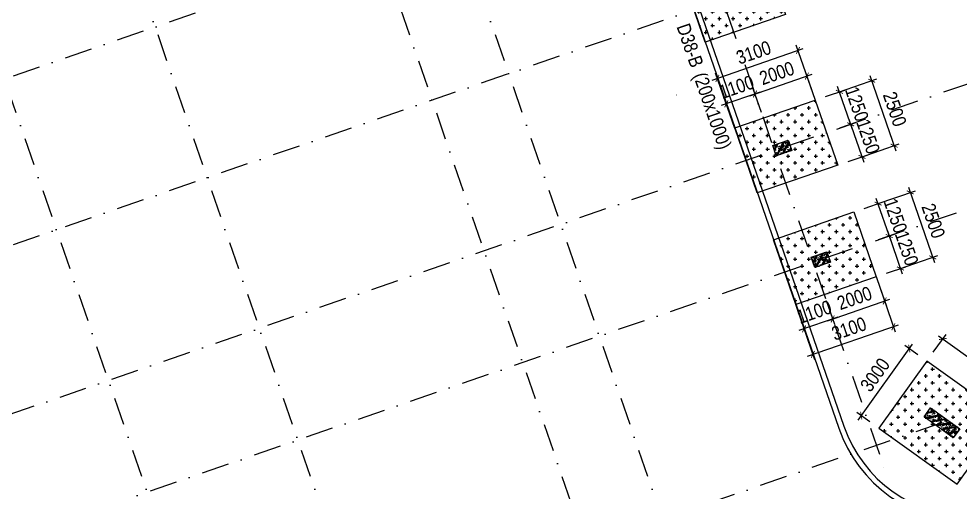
# Model space of a CAD drawing. Header units: millimetres. Extents: x -159515 to 1327256, y -225156 to 138737.
# Drawn here: x 834205 to 868440, y -32064 to -14843 of the extents above; entities that cross this region are included whole.
import ezdxf
from ezdxf.enums import TextEntityAlignment as Align

# ---------------------------------------------------------------- set-up
doc = ezdxf.new("R2010")
doc.units = ezdxf.units.MM
doc.header["$MEASUREMENT"] = 0
doc.linetypes.add('DASHDOT', pattern=[1, 0.5, -0.25, 0, -0.25])
doc.linetypes.add('DASHED', pattern=[4.5, 3, -1.5])
for name, color, linetype in [('ccu11-Khuat', 9, 'DASHED'), ('ccu12-Text', 31, 'Continuous'), ('KC2-DIM', 251, 'Continuous'), ('KC2-HATCH', 252, 'Continuous'), ('KT-Luoi truc South Tower', 8, 'DASHDOT'), ('ST_MBDV Cot vach 220805$0$AUDIT_I_220805193045-5', 6, 'Continuous')]:
    doc.layers.add(name, color=color, linetype=linetype)
doc.layers.add('ccu12-Tencaukien', color=9, linetype='Continuous', lineweight=15)
doc.layers.add('KT-Kich thuoc', color=159, linetype='Continuous', lineweight=18)
doc.styles.add('Arial Narrow', font='ARIALN.TTF')
doc.dimstyles.new('ccu12-200', dxfattribs={"dimscale": 200, "dimtxt": 2.5, "dimasz": 1, "dimexe": 1, "dimexo": 2, "dimgap": 1, "dimtad": 1, "dimdec": 0, "dimrnd": 5, "dimdsep": 46, "dimtxsty": 'Arial Narrow', "dimblk": 'ARCHTICK', "dimcen": -1, "dimdle": 1, "dimclrd": 256, "dimclre": 256, "dimclrt": 3, "dimadec": 0, "dimazin": 2, "dimtfac": 0.1, "dimtdec": 0, "dimtmove": 0, "dimatfit": 1, "dimldrblk": 'ARCHTICK', "dimfxl": 1, "dimtvp": 0.833333, "dimtolj": 1, "dimtzin": 12, "dimarcsym": 0})
pattern_1 = [(0, (-876875.3, 22163.94), (250, 250), [125, -375]), (90, (-876812.8, 22101.44), (-250, 250), [125, -375])]

# ---------------------------------------------------------------- blocks, each defined once
blk = doc.blocks.new('Asix South Tower')
at = {"layer": 'KT-Luoi truc South Tower', "ltscale": 2000}
for p, q in [((-72397.8, 60940.8), (-54232.5, 8325.6)), ((-80172.4, 58256.6), (-62007.1, 5641.4)), ((-82960.9, 57293.9), (-64795.6, 4678.7)), ((-91137.3, 54471), (-72972, 1855.8)), ((-96619.8, 52578.2), (-78454.5, -37)), ((-37736.8, 39354.3), (-105450.5, 15976.2)), ((-37735.1, 33218.9), (-103274.2, 10591.7)), ((-47391.3, 23749.2), (-101381.4, 5109.2)), ((-45988, 19684.6), (-99978.1, 1044.6)), ((-52170.8, 10095.3), (-96381.5, -5168.4))]:
    blk.add_line(p, q, dxfattribs=at)
blk = doc.blocks.new('*U192')
at = {"layer": 'ccu12-Tencaukien', "color": 8, "ltscale": 10000}
blk.add_line((361, -155), (354, -155), dxfattribs=at)
at = {"layer": 'ccu12-Text', "color": 2, "style": 'Arial Narrow', "width": 0.8}
blk.add_attdef('SH', text='', height=300, dxfattribs=at).set_placement((276, 6), align=Align.BOTTOM_RIGHT)
at = {"layer": 'ccu12-Text', "color": 31, "style": 'Arial Narrow', "width": 0.8}
for tag, p in [('(', (508, -75)), ('KT', (633, -75)), (')', (963, -75))]:
    blk.add_attdef(tag, text='', height=250, dxfattribs=at).set_placement(p, align=Align.BOTTOM_LEFT)
blk = doc.blocks.new('*U276')
at = {"layer": 'ccu12-Tencaukien', "color": 8, "ltscale": 10000}
blk.add_line((361, -155), (354, -155), dxfattribs=at)
at = {"layer": 'ccu12-Text', "color": 2, "style": 'Arial Narrow', "width": 0.8}
blk.add_attdef('SH', text='', height=300, dxfattribs=at).set_placement((276, 6), align=Align.BOTTOM_RIGHT)
at = {"layer": 'ccu12-Text', "color": 31, "style": 'Arial Narrow', "width": 0.8}
for tag, p in [('(', (508, -75)), ('KT', (633, -75)), (')', (963, -75))]:
    blk.add_attdef(tag, text='', height=250, dxfattribs=at).set_placement(p, align=Align.BOTTOM_LEFT)
blk = doc.blocks.new('*U212')
h = blk.add_hatch()
h.set_pattern_fill('VATLIEU04', color=250, scale=40, style=0, pattern_type=2)
h.set_pattern_definition([(50, (-550, 650), (286.904, -25.1), [30, -330]), (355, (-550, 650), (-55.5, 300.88), [24, -264]), (100.451, (-526.1, 647.9), (231.404, 275.776), [25.496, -280.457]), (46.184, (-550, 730), (426.9, -66.21), [45, -495]), (96.636, (-514.43, 724.5), (373.87, 389.65), [38.24, -420.69]), (351.184, (-550, 730), (373.86, 389.65), [36, -396]), (21, (-510, 710), (238.763, -161.048), [30, -330]), (326, (-510, 710), (97.326, 290.06), [24, -264]), (71.451, (-490.1, 696.58), (336.09, 129.01), [25.496, -280.457]), (37.5, (-550, 650), (4.864, 133.1575), [0, -260.8, 0, -268, 0, -265]), (7.5, (-550, 650), (105.228, 157.765), [0, -152.8, 0, -254.8, 0, -101]), (327.5, (-639.2, 650), (213.529, -9.022), [0, -100, 0, -312, 0, -414]), (317.5, (-679.2, 650), (233.274, 40.042), [0, -130, 0, -207.2, 0, -294]), (45, (-550, 650), (-120.208, 120.208), []), (45, (-550, 699), (-120.208, 120.208), [])])
h.paths.add_polyline_path([(-475, -475), (-75, -475), (-75, 125), (-475, 125)])
at = {"color": 6, "ltscale": 0.25}
blk.add_lwpolyline([(-475, -475), (-75, -475), (-75, 125), (-475, 125)], close=True, dxfattribs=at)
at = {"layer": 'Defpoints', "linetype": 'ByBlock', "ltscale": 30}
for p, q in [((-75, -475), (-475, 125)), ((-475, -475), (-75, 125))]:
    blk.add_line(p, q, dxfattribs=at)
blk = doc.blocks.new('*U323')
h = blk.add_hatch()
h.set_pattern_fill('VATLIEU04', color=250, scale=40, style=0, pattern_type=2)
h.set_pattern_definition([(50, (-550, 650), (286.904, -25.1), [30, -330]), (355, (-550, 650), (-55.5, 300.88), [24, -264]), (100.451, (-526.1, 647.9), (231.404, 275.776), [25.496, -280.457]), (46.184, (-550, 730), (426.9, -66.21), [45, -495]), (96.636, (-514.43, 724.5), (373.87, 389.65), [38.24, -420.69]), (351.184, (-550, 730), (373.86, 389.65), [36, -396]), (21, (-510, 710), (238.763, -161.048), [30, -330]), (326, (-510, 710), (97.326, 290.06), [24, -264]), (71.451, (-490.1, 696.58), (336.09, 129.01), [25.496, -280.457]), (37.5, (-550, 650), (4.864, 133.1575), [0, -260.8, 0, -268, 0, -265]), (7.5, (-550, 650), (105.228, 157.765), [0, -152.8, 0, -254.8, 0, -101]), (327.5, (-639.2, 650), (213.529, -9.022), [0, -100, 0, -312, 0, -414]), (317.5, (-679.2, 650), (233.274, 40.042), [0, -130, 0, -207.2, 0, -294]), (45, (-550, 650), (-120.208, 120.208), []), (45, (-550, 699), (-120.208, 120.208), [])])
h.paths.add_polyline_path([(-475, -475), (-75, -475), (-75, 125), (-475, 125)])
at = {"color": 6, "ltscale": 0.25}
blk.add_lwpolyline([(-475, -475), (-75, -475), (-75, 125), (-475, 125)], close=True, dxfattribs=at)
at = {"layer": 'Defpoints', "linetype": 'ByBlock', "ltscale": 30}
for p, q in [((-75, -475), (-475, 125)), ((-475, -475), (-75, 125))]:
    blk.add_line(p, q, dxfattribs=at)
blk = doc.blocks.new('*U215')
h = blk.add_hatch()
h.set_pattern_fill('VATLIEU04', color=250, scale=40, style=0, pattern_type=2)
h.set_pattern_definition([(50, (-550, 1350), (286.904, -25.1), [30, -330]), (355, (-550, 1350), (-55.5, 300.877), [24, -264]), (100.451, (-526.1, 1347.9), (231.404, 275.776), [25.496, -280.457]), (46.184, (-550, 1430), (426.896, -66.21), [45, -495]), (96.636, (-514.43, 1424.5), (373.865, 389.65), [38.244, -420.685]), (351.184, (-550, 1430), (373.86, 389.65), [36, -396]), (21, (-510, 1410), (238.763, -161.048), [30, -330]), (326, (-510, 1410), (97.326, 290.06), [24, -264]), (71.451, (-490.1, 1396.58), (336.09, 129.012), [25.496, -280.457]), (37.5, (-550, 1350), (4.864, 133.1575), [0, -260.8, 0, -268, 0, -265]), (7.5, (-550, 1350), (105.228, 157.765), [0, -152.8, 0, -254.8, 0, -101]), (327.5, (-639.2, 1350), (213.529, -9.022), [0, -100, 0, -312, 0, -414]), (317.5, (-679.2, 1350), (233.274, 40.042), [0, -130, 0, -207.2, 0, -294]), (45, (-550, 1350), (-120.208, 120.208), []), (45, (-550, 1399), (-120.208, 120.208), [])])
h.paths.add_polyline_path([(-475, -475), (-75, -475), (-75, 825), (-475, 825)])
at = {"color": 6, "ltscale": 0.25}
blk.add_lwpolyline([(-475, -475), (-75, -475), (-75, 825), (-475, 825)], close=True, dxfattribs=at)
at = {"layer": 'Defpoints', "linetype": 'ByBlock', "ltscale": 30}
for p, q in [((-75, -475), (-475, 825)), ((-475, -475), (-75, 825))]:
    blk.add_line(p, q, dxfattribs=at)
blk = doc.blocks.new('MBCV-T38')
at = {"layer": 'ST_MBDV Cot vach 220805$0$AUDIT_I_220805193045-5', "linetype": 'ByBlock'}
for name, p, xscale, rotation in [('*U212', (-13392, -8781, 0), -0.9999999999999996, 289.0471379532163), ('*U323', (-11989, -12846, 0), -0.9999999999999996, 289.0471379532163), ('*U215', (-7679, -19423, 0), -1, 54.35941822448696)]:
    blk.add_blockref(name, p, dxfattribs=dict(at, xscale=xscale, rotation=rotation))
blk = doc.blocks.new('mbkc-t38')
at = {"layer": 'KC2-HATCH'}
h = blk.add_hatch(dxfattribs=at)
h.set_pattern_fill('CROSS', color=256, scale=1000)
h.set_pattern_definition(pattern_1)
edge = h.paths.add_edge_path()
edge.add_line((-17709, 6469), (-18525, 8833))
edge.add_line((-18525, 8833), (-15599, 9843))
edge.add_line((-15599, 9843), (-14783, 7480))
edge.add_line((-14783, 7480), (-17708, 6470))
h = blk.add_hatch(dxfattribs=at)
h.set_pattern_fill('CROSS', color=256, scale=1000)
h.set_pattern_definition(pattern_1)
edge = h.paths.add_edge_path()
edge.add_line((-15816, 987), (-16632, 3350))
edge.add_line((-16632, 3350), (-13706, 4360))
edge.add_line((-13706, 4360), (-12890, 1997))
edge.add_line((-12890, 1997), (-15815, 987))
h = blk.add_hatch(dxfattribs=at)
h.set_pattern_fill('CROSS', color=256, scale=1000)
h.set_pattern_definition(pattern_1)
edge = h.paths.add_edge_path()
edge.add_line((-14413, -3078), (-15228, -714))
edge.add_line((-15228, -714), (-12303, 296))
edge.add_line((-12303, 296), (-11487, -2067))
edge.add_line((-11487, -2067), (-14411, -3077))
h = blk.add_hatch(dxfattribs=at)
h.set_pattern_fill('CROSS', color=256, scale=1000)
h.set_pattern_definition(pattern_1)
h.paths.add_polyline_path([(-11394, -7574), (-8550, -9614), (-6802, -7176), (-9646, -5136)])
blk.add_line((-9510, -6834, 0), (-8453, -7591, 0))
at = {"elevation": 0}
for points in [[(-26286, 27544), (-26287, 27544), (-28875, 34908, 0.338337), (-32749, 36444), (-62185, 26289, 0.459457), (-64225, 21139), (-55456, 6813, 0.279689), (-50490, 5781), (-27772, 13619, 0.204279), (-27706, 13740), (-27482, 14770, -0.275412), (-26755, 15571), (-22342, 17089, -0.414195), (-21181, 16524), (-12852, -7567, 0.319754), (-8032, -11000), (37106, -11000, 0.36531), (42072, -6689, 0.102434), (42063, -5068), (39621, 6403, 0.132611), (38155, 9202, 0.066499), (37024, 10116, 0.137615), (34943, 10700), (9300, 10700)], [(-53502, 5908, 0.161195), (-50556, 5970), (-27901, 13786), (-27678, 14811, -0.274307), (-26816, 15761), (-22407, 17278, -0.414153), (-20992, 16589), (-12663, -7501, 0.319754), (-8032, -10800), (37104, -10800, 0.151467), (39864, -9900, 0.151467)]]:
    blk.add_lwpolyline(points, format="xyb", dxfattribs=at)
for points in [[(-17709, 6469), (-18525, 8833), (-15599, 9843), (-14783, 7480), (-17708, 6470)], [(-15816, 987), (-16632, 3350), (-13706, 4360), (-12890, 1997), (-15815, 987)], [(-14413, -3078), (-15228, -714), (-12303, 296), (-11487, -2067), (-14411, -3077)]]:
    blk.add_lwpolyline(points, dxfattribs=at)
blk.add_lwpolyline([(-11394, -7574), (-8550, -9614), (-6802, -7176), (-9646, -5136)], close=True, dxfattribs=at)
at = {"layer": 'ccu11-Khuat'}
blk.add_blockref('MBCV-T38', (-1437, 11722, 0), dxfattribs=at)
blk = doc.blocks.new('_ArchTick')
at = {"color": 0, "const_width": 0.15}
blk.add_lwpolyline([(-0.5, -0.5), (0.5, 0.5)], dxfattribs=at)
blk = doc.blocks.new('*D553')
at = {"layer": 'Defpoints', "color": 0, "transparency": 16777216}
for p in [(859937, -17937), (861339, -18633), (860300, -18991)]:
    blk.add_point(p, dxfattribs=at)
at = {"layer": 'KC2-DIM', "lineweight": -2, "transparency": 16777216}
for p, q in [((861209, -18255), (860912, -17390)), ((861166, -17514), (859748, -18002)), ((860170, -18613), (859872, -17748))]:
    blk.add_line(p, q, dxfattribs=at)
at = {"layer": 'KC2-DIM', "lineweight": -2, "transparency": 16777216, "xscale": 200, "yscale": 200, "zscale": 200}
for p, rotation in [((860977, -17579), 18.98735110734361), ((859937, -17937), 198.9873511073436)]:
    blk.add_blockref('_ArchTick', p, dxfattribs=dict(at, rotation=rotation))
at = {"layer": 'KC2-DIM', "color": 3, "transparency": 16777216, "insert": (860309, -17328), "char_height": 500, "attachment_point": 5, "rotation": 18.9874, "style": 'Arial Narrow'}
blk.add_mtext('\\A1;1100', dxfattribs=at)
blk = doc.blocks.new('*D554')
at = {"layer": 'Defpoints', "color": 0, "transparency": 16777216}
for p in [(862866, -16926), (863169, -17804, 0), (861278, -18457, 0)]:
    blk.add_point(p, dxfattribs=at)
at = {"layer": 'KC2-DIM', "lineweight": -2, "transparency": 16777216}
for p, q in [((863039, -17426), (862801, -16737)), ((860786, -17644), (863055, -16860)), ((861148, -18078), (860910, -17389))]:
    blk.add_line(p, q, dxfattribs=at)
at = {"layer": 'KC2-DIM', "lineweight": -2, "transparency": 16777216, "xscale": 200, "yscale": 200, "zscale": 200}
for p, rotation in [((862866, -16926), 19.04713795321906), ((860975, -17578), 199.047137953219)]:
    blk.add_blockref('_ArchTick', p, dxfattribs=dict(at, rotation=rotation))
at = {"layer": 'KC2-DIM', "color": 3, "transparency": 16777216, "insert": (861772, -16822), "char_height": 500, "attachment_point": 5, "rotation": 19.0471, "style": 'Arial Narrow'}
blk.add_mtext('\\A1;2000', dxfattribs=at)
blk = doc.blocks.new('*D555')
at = {"layer": 'Defpoints', "color": 0, "transparency": 16777216}
for p in [(862542, -15993), (863305, -18198, 0), (860374, -19212)]:
    blk.add_point(p, dxfattribs=at)
at = {"layer": 'KC2-DIM', "lineweight": -2, "transparency": 16777216}
for p, q in [((859422, -17073), (862731, -15928)), ((863174, -17820), (862477, -15804)), ((860243, -18834), (859546, -16819))]:
    blk.add_line(p, q, dxfattribs=at)
at = {"layer": 'KC2-DIM', "lineweight": -2, "transparency": 16777216, "xscale": 200, "yscale": 200, "zscale": 200}
for p, rotation in [((862542, -15993), 19.08885766395436), ((859611, -17008), 199.0888576639544)]:
    blk.add_blockref('_ArchTick', p, dxfattribs=dict(at, rotation=rotation))
at = {"layer": 'KC2-DIM', "color": 3, "transparency": 16777216, "insert": (860928, -16070), "char_height": 500, "attachment_point": 5, "rotation": 19.0889, "style": 'Arial Narrow'}
blk.add_mtext('\\A1;3100', dxfattribs=at)
blk = doc.blocks.new('*D556')
at = {"layer": 'Defpoints', "color": 0, "transparency": 16777216}
for p in [(864050, -17500), (863169, -17804, 0), (863577, -18985, 0)]:
    blk.add_point(p, dxfattribs=at)
at = {"layer": 'KC2-DIM', "lineweight": -2, "transparency": 16777216}
for p, q in [((863547, -17673), (864239, -17434)), ((864523, -18870), (863984, -17311)), ((863955, -18855), (864647, -18616))]:
    blk.add_line(p, q, dxfattribs=at)
at = {"layer": 'KC2-DIM', "lineweight": -2, "transparency": 16777216, "xscale": 200, "yscale": 200, "zscale": 200}
for p, rotation in [((864050, -17500), 109.0471379532193), ((864458, -18681), 289.0471379532193)]:
    blk.add_blockref('_ArchTick', p, dxfattribs=dict(at, rotation=rotation))
at = {"layer": 'KC2-DIM', "color": 3, "transparency": 16777216, "insert": (864684, -17942), "char_height": 500, "attachment_point": 5, "rotation": 289.0471, "style": 'Arial Narrow'}
blk.add_mtext('\\A1;1250', dxfattribs=at)
blk = doc.blocks.new('*D557')
at = {"layer": 'Defpoints', "color": 0, "transparency": 16777216}
for p in [(863577, -18986, 0), (863985, -20167, 0), (864866, -19863)]:
    blk.add_point(p, dxfattribs=at)
at = {"layer": 'KC2-DIM', "lineweight": -2, "transparency": 16777216}
for p, q in [((863955, -18855), (864647, -18617)), ((864393, -18493), (864931, -20052)), ((864363, -20036), (865055, -19798))]:
    blk.add_line(p, q, dxfattribs=at)
at = {"layer": 'KC2-DIM', "lineweight": -2, "transparency": 16777216, "xscale": 200, "yscale": 200, "zscale": 200}
for p, rotation in [((864458, -18682), 109.0471379532176), ((864866, -19863), 289.0471379532177)]:
    blk.add_blockref('_ArchTick', p, dxfattribs=dict(at, rotation=rotation))
at = {"layer": 'KC2-DIM', "color": 3, "transparency": 16777216, "insert": (865092, -19124), "char_height": 500, "attachment_point": 5, "rotation": 289.0471, "style": 'Arial Narrow'}
blk.add_mtext('\\A1;1250', dxfattribs=at)
blk = doc.blocks.new('*D552')
at = {"layer": 'Defpoints', "color": 0, "transparency": 16777216}
for p in [(863640, -17641), (866037, -19458), (864456, -20004)]:
    blk.add_point(p, dxfattribs=at)
at = {"layer": 'KC2-DIM', "lineweight": -2, "transparency": 16777216}
for p, q in [((864018, -17511), (865410, -17030)), ((865156, -16906), (866102, -19647)), ((864834, -19874), (866226, -19393))]:
    blk.add_line(p, q, dxfattribs=at)
at = {"layer": 'KC2-DIM', "lineweight": -2, "transparency": 16777216, "xscale": 200, "yscale": 200, "zscale": 200}
for p, rotation in [((865221, -17095), 109.0471379532164), ((866037, -19458), 289.0471379532164)]:
    blk.add_blockref('_ArchTick', p, dxfattribs=dict(at, rotation=rotation))
at = {"layer": 'KC2-DIM', "color": 3, "transparency": 16777216, "insert": (866060, -18128), "char_height": 500, "attachment_point": 5, "rotation": 289.0471, "style": 'Arial Narrow'}
blk.add_mtext('\\A1;2500', dxfattribs=at)
blk = doc.blocks.new('*D559')
at = {"layer": 'Defpoints', "color": 0, "transparency": 16777216}
for p in [(865453, -21564), (864572, -21868, 0), (864980, -23050, 0)]:
    blk.add_point(p, dxfattribs=at)
at = {"layer": 'KC2-DIM', "lineweight": -2, "transparency": 16777216}
for p, q in [((864951, -21738), (865642, -21499)), ((865926, -22935), (865388, -21375)), ((865358, -22919), (866050, -22681))]:
    blk.add_line(p, q, dxfattribs=at)
at = {"layer": 'KC2-DIM', "lineweight": -2, "transparency": 16777216, "xscale": 200, "yscale": 200, "zscale": 200}
for p, rotation in [((865453, -21564), 109.0471379532193), ((865861, -22746), 289.0471379532193)]:
    blk.add_blockref('_ArchTick', p, dxfattribs=dict(at, rotation=rotation))
at = {"layer": 'KC2-DIM', "color": 3, "transparency": 16777216, "insert": (866087, -22007), "char_height": 500, "attachment_point": 5, "rotation": 289.0471, "style": 'Arial Narrow'}
blk.add_mtext('\\A1;1250', dxfattribs=at)
blk = doc.blocks.new('*D560')
at = {"layer": 'Defpoints', "color": 0, "transparency": 16777216}
for p in [(864981, -23050, 0), (866269, -23927), (865388, -24231, 0)]:
    blk.add_point(p, dxfattribs=at)
at = {"layer": 'KC2-DIM', "lineweight": -2, "transparency": 16777216}
for p, q in [((865796, -22557), (866334, -24116)), ((865359, -22920), (866050, -22681)), ((865766, -24101), (866458, -23862))]:
    blk.add_line(p, q, dxfattribs=at)
at = {"layer": 'KC2-DIM', "lineweight": -2, "transparency": 16777216, "xscale": 200, "yscale": 200, "zscale": 200}
for p, rotation in [((865861, -22746), 109.0471379532176), ((866269, -23927), 289.0471379532175)]:
    blk.add_blockref('_ArchTick', p, dxfattribs=dict(at, rotation=rotation))
at = {"layer": 'KC2-DIM', "color": 3, "transparency": 16777216, "insert": (866495, -23188), "char_height": 500, "attachment_point": 5, "rotation": 289.0471, "style": 'Arial Narrow'}
blk.add_mtext('\\A1;1250', dxfattribs=at)
blk = doc.blocks.new('*D558')
at = {"layer": 'Defpoints', "color": 0, "transparency": 16777216}
for p in [(865043, -21706), (867441, -23523), (865859, -24069)]:
    blk.add_point(p, dxfattribs=at)
at = {"layer": 'KC2-DIM', "lineweight": -2, "transparency": 16777216}
for p, q in [((865422, -21575), (866814, -21095)), ((866559, -20971), (867506, -23712)), ((866237, -23938), (867630, -23458))]:
    blk.add_line(p, q, dxfattribs=at)
at = {"layer": 'KC2-DIM', "lineweight": -2, "transparency": 16777216, "xscale": 200, "yscale": 200, "zscale": 200}
for p, rotation in [((866625, -21160), 109.0471379532164), ((867441, -23523), 289.0471379532164)]:
    blk.add_blockref('_ArchTick', p, dxfattribs=dict(at, rotation=rotation))
at = {"layer": 'KC2-DIM', "color": 3, "transparency": 16777216, "insert": (867463, -22193), "char_height": 500, "attachment_point": 5, "rotation": 289.0471, "style": 'Arial Narrow'}
blk.add_mtext('\\A1;2500', dxfattribs=at)
blk = doc.blocks.new('*D561')
at = {"layer": 'Defpoints', "color": 0, "transparency": 16777216}
for p in [(863436, -24708), (862398, -25067), (862763, -26121)]:
    blk.add_point(p, dxfattribs=at)
at = {"layer": 'KC2-DIM', "lineweight": -2, "transparency": 16777216}
for p, q in [((863567, -25086), (863867, -25950)), ((862529, -25445), (862828, -26310)), ((863990, -25695), (862574, -26186))]:
    blk.add_line(p, q, dxfattribs=at)
at = {"layer": 'KC2-DIM', "lineweight": -2, "transparency": 16777216, "xscale": 200, "yscale": 200, "zscale": 200}
for p, rotation in [((863801, -25761), 19.10692479909545), ((862763, -26121), 199.1069247990954)]:
    blk.add_blockref('_ArchTick', p, dxfattribs=dict(at, rotation=rotation))
at = {"layer": 'KC2-DIM', "color": 3, "transparency": 16777216, "insert": (863133, -25510), "char_height": 500, "attachment_point": 5, "rotation": 19.1069, "style": 'Arial Narrow'}
blk.add_mtext('\\A1;1100', dxfattribs=at)
blk = doc.blocks.new('*D562')
at = {"layer": 'Defpoints', "color": 0, "transparency": 16777216}
for p in [(865388, -24232, 0), (863497, -24884, 0), (865692, -25110)]:
    blk.add_point(p, dxfattribs=at)
at = {"layer": 'KC2-DIM', "lineweight": -2, "transparency": 16777216}
for p, q in [((865519, -24610), (865757, -25299)), ((863612, -25828), (865881, -25044)), ((863628, -25262), (863866, -25952))]:
    blk.add_line(p, q, dxfattribs=at)
at = {"layer": 'KC2-DIM', "lineweight": -2, "transparency": 16777216, "xscale": 200, "yscale": 200, "zscale": 200}
for p, rotation in [((865692, -25110), 19.04713795322053), ((863801, -25762), 199.0471379532205)]:
    blk.add_blockref('_ArchTick', p, dxfattribs=dict(at, rotation=rotation))
at = {"layer": 'KC2-DIM', "color": 3, "transparency": 16777216, "insert": (864597, -25006), "char_height": 500, "attachment_point": 5, "rotation": 19.0471, "style": 'Arial Narrow'}
blk.add_mtext('\\A1;2000', dxfattribs=at)
blk = doc.blocks.new('*D563')
at = {"layer": 'Defpoints', "color": 0, "transparency": 16777216}
for p in [(865252, -23838, 0), (862320, -24848), (866012, -26043)]:
    blk.add_point(p, dxfattribs=at)
at = {"layer": 'KC2-DIM', "lineweight": -2, "transparency": 16777216}
for p, q in [((865383, -24216), (866077, -26232)), ((862450, -25226), (863145, -27242)), ((862890, -27118), (866201, -25978))]:
    blk.add_line(p, q, dxfattribs=at)
at = {"layer": 'KC2-DIM', "lineweight": -2, "transparency": 16777216, "xscale": 200, "yscale": 200, "zscale": 200}
for p, rotation in [((866012, -26043), 19.00541824248588), ((863080, -27053), 199.0054182424859)]:
    blk.add_blockref('_ArchTick', p, dxfattribs=dict(at, rotation=rotation))
at = {"layer": 'KC2-DIM', "color": 3, "transparency": 16777216, "insert": (864397, -26117), "char_height": 500, "attachment_point": 5, "rotation": 19.0054, "style": 'Arial Narrow'}
blk.add_mtext('\\A1;3100', dxfattribs=at)
blk = doc.blocks.new('*D791')
at = {"layer": 'Defpoints', "color": 0, "transparency": 16777216}
for p in [(866589, -26841), (867229, -27300, 0), (865481, -29738, 0)]:
    blk.add_point(p, dxfattribs=at)
at = {"layer": 'KC2-DIM', "lineweight": -2, "transparency": 16777216}
for p, q in [((864725, -29442), (866706, -26679)), ((866904, -27067), (866427, -26725)), ((865156, -29505), (864679, -29163))]:
    blk.add_line(p, q, dxfattribs=at)
at = {"layer": 'KC2-DIM', "lineweight": -2, "transparency": 16777216, "xscale": 200, "yscale": 200, "zscale": 200}
for p, rotation in [((866589, -26841), 54.35941822448572), ((864841, -29279), 234.3594182244857)]:
    blk.add_blockref('_ArchTick', p, dxfattribs=dict(at, rotation=rotation))
at = {"layer": 'KC2-DIM', "color": 3, "transparency": 16777216, "insert": (865345, -27795), "char_height": 500, "attachment_point": 5, "rotation": 54.3594, "style": 'Arial Narrow'}
blk.add_mtext('\\A1;3000', dxfattribs=at)
blk = doc.blocks.new('*D792')
at = {"layer": 'Defpoints', "color": 0, "transparency": 16777216}
for p in [(867229, -27300, 0), (870655, -28529), (870074, -29340, 0)]:
    blk.add_point(p, dxfattribs=at)
at = {"layer": 'KC2-DIM', "lineweight": -2, "transparency": 16777216}
for p, q in [((867462, -26975), (867927, -26327)), ((867648, -26373), (870817, -28646)), ((870307, -29015), (870771, -28367))]:
    blk.add_line(p, q, dxfattribs=at)
at = {"layer": 'KC2-DIM', "lineweight": -2, "transparency": 16777216, "xscale": 200, "yscale": 200, "zscale": 200}
for p, rotation in [((867810, -26490), 144.3594182244843), ((870655, -28529), 324.3594182244843)]:
    blk.add_blockref('_ArchTick', p, dxfattribs=dict(at, rotation=rotation))
at = {"layer": 'KC2-DIM', "color": 3, "transparency": 16777216, "insert": (869498, -27140), "char_height": 500, "attachment_point": 5, "rotation": 324.3594, "style": 'Arial Narrow'}
blk.add_mtext('\\A1;3500', dxfattribs=at)

msp = doc.modelspace()

# ---------------------------------------------------------------- block references
msp.add_blockref('mbkc-t38', (876875.3, -22163.9, 0))
at = {"layer": 'ccu12-Tencaukien', "extrusion": (-9.80437e-07, -4.37666e-07, 1)}
ref = msp.add_blockref('*U276', (868447.8, -13984.6, -2), dxfattribs=dict(at, xscale=1.815893337873054, yscale=1.815893337873054, zscale=1.815893337873054, rotation=249.4698337379082))
ref.add_attrib('KT', '(25x45)', dxfattribs={"color": 31, "extrusion": (-9.80437e-07, -4.37666e-07, 1), "height": 500, "rotation": 289.02101, "style": 'Arial Narrow'}).set_placement((868704.8, -14010.8, -0.8), align=Align.BOTTOM_LEFT)
ref.add_attrib('SH', 'D38-17', dxfattribs={"color": 2, "extrusion": (-9.80437e-07, -4.37666e-07, 1), "height": 500, "rotation": 289.02101, "style": 'Arial Narrow'}).set_placement((868613.4, -13755.8, -0.8), align=Align.BOTTOM_RIGHT)
at = {"layer": 'ccu12-Tencaukien', "extrusion": (-7.82743e-07, -7.3493e-07, 1)}
ref = msp.add_blockref('*U192', (858425.1, -16977.8, -0.7), dxfattribs=dict(at, xscale=1.815893337873055, yscale=1.815893337873055, zscale=1.815893337873055, rotation=268.6094466265519))
ref.add_attrib('KT', '(200x1000)', dxfattribs={"color": 31, "extrusion": (-7.82743e-07, -7.3493e-07, 1), "height": 500, "rotation": 289.07251, "style": 'Arial Narrow'}).set_placement((858581.4, -16951.1, -0.7), align=Align.BOTTOM_LEFT)
ref.add_attrib('SH', 'D38-B', dxfattribs={"color": 2, "extrusion": (-7.82743e-07, -7.3493e-07, 1), "height": 500, "rotation": 289.07251, "style": 'Arial Narrow'}).set_placement((858506.5, -16707.3, -0.7), align=Align.BOTTOM_RIGHT)
at = {"layer": 'KT-Kich thuoc'}
msp.add_blockref('Asix South Tower', (919947.9, -39634.4), dxfattribs=at)

# ---------------------------------------------------------------- dimensions: what is measured, and where the dimension line sits
at = {"layer": 'KC2-DIM'}
for p1, p2, distance, picture, middle in [((860374.2, -19211.8, 0), (863305.1, -18197.5, 0), 2332.3, '*D555', (860928, -16070.3, 0)), ((861278.3, -18456.6, 0), (863169.1, -17803.7, 0), 929, '*D554', (861771.9, -16821.6, 0)), ((863640.1, -17641.1, 0), (864456, -20004.3, 0), 1672.8, '*D552', (866059.6, -18128.2, 0)), ((865043.4, -21705.7, 0), (865859.3, -24068.8, 0), 1672.8, '*D558', (867462.9, -22192.8, 0)), ((862320, -24847.7, 0), (865252.4, -23837.7, 0), -2332.3, '*D563', (864397.5, -26117.4, 0)), ((863497.4, -24884.4, 0), (865388.3, -24231.5, 0), -929, '*D562', (864597.5, -25005.7, 0)), ((867229.3, -27300.1, 0), (870073.7, -29339.6, 0), 997, '*D792', (869497.8, -27139.6)), ((865481.2, -29738.2, 0), (867229.3, -27300.1, 0), 787.6, '*D791', (865345.2, -27794.9))]:
    dim = msp.add_aligned_dim(p1=p1, p2=p2, distance=distance, dimstyle='ccu12-200', dxfattribs=at)
    dim.commit()
    dim.dimension.update_dxf_attribs({"geometry": picture, "text_midpoint": middle})
for base, p1, p2, angle, picture, middle in [((859937.3, -17937.1, 0), (861339.3, -18633.3, 0), (860299.9, -18990.9, 0), 198.98735, '*D553', (860457, -17758.3, 0)), ((864049.7, -17499.7, 0), (863577.1, -18985.3, 0), (863169.1, -17803.7, 0), 109.04714, '*D556', (864253.6, -18090.5, 0)), ((864865.5, -19862.9, 0), (863577.3, -18985.8, 0), (863985, -20166.9, 0), 289.04714, '*D557', (864661.7, -19272.3, 0)), ((865453, -21564.3, 0), (864980.4, -23049.9, 0), (864572.4, -21868.3, 0), 109.04714, '*D559', (865656.9, -22155.1, 0)), ((866268.8, -23927.4, 0), (864980.5, -23050.4, 0), (865388.3, -24231.4, 0), 289.04714, '*D560', (866065, -23336.9, 0)), ((862762.6, -26120.5, 0), (863436.4, -24707.6, 0), (862397.8, -25067.4, 0), 199.10692, '*D561', (863281.9, -25940.6, 0))]:
    dim = msp.add_linear_dim(base=base, p1=p1, p2=p2, angle=angle, dimstyle='ccu12-200', dxfattribs=at)
    dim.commit()
    dim.dimension.update_dxf_attribs({"geometry": picture, "text_midpoint": middle, "dimtype": 161})

doc.saveas('drawing.dxf')
